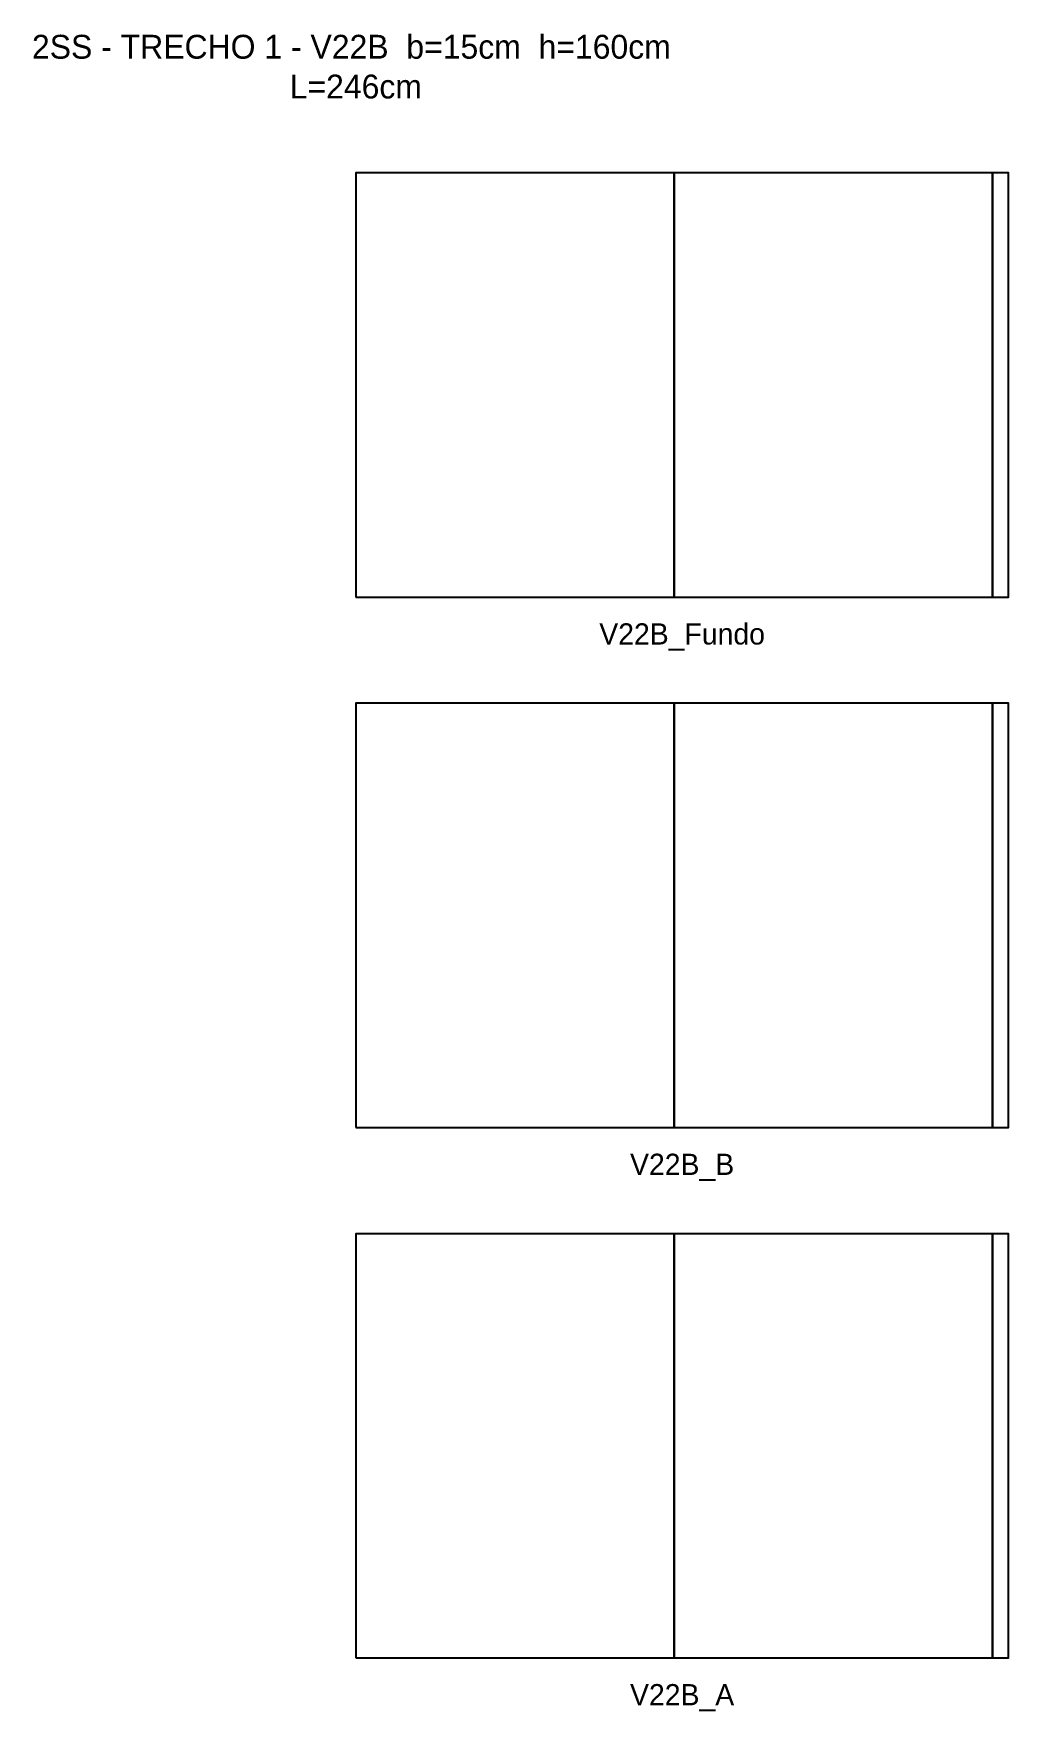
# Model space of a CAD drawing. Header units: metres. Extents: x -121 to 246, y -20 to 613.
import ezdxf

# ---------------------------------------------------------------- set-up
doc = ezdxf.new("R2010")
doc.units = ezdxf.units.M
for name, color, linetype in [('NOMENCLATURA', 2, 'Continuous'), ('Paineis', 7, 'Continuous'), ('Texto Secao', 2, 'Continuous')]:
    doc.layers.add(name, color=color, linetype=linetype)

msp = doc.modelspace()

# ---------------------------------------------------------------- linework, layer by layer
at = {"layer": 'Paineis'}
for points in [[(0, 400), (120, 400), (120, 560), (0, 560)], [(120, 400), (240, 400), (240, 560), (120, 560)], [(240, 400), (246, 400), (246, 560), (240, 560)], [(0, 200), (120, 200), (120, 360), (0, 360)], [(120, 200), (240, 200), (240, 360), (120, 360)], [(240, 200), (246, 200), (246, 360), (240, 360)], [(0, 0), (120, 0), (120, 160), (0, 160)], [(120, 0), (240, 0), (240, 160), (120, 160)], [(240, 0), (246, 0), (246, 160), (240, 160)]]:
    msp.add_lwpolyline(points, close=True, dxfattribs=at)

# ---------------------------------------------------------------- texts
at = {"layer": 'NOMENCLATURA', "insert": (0, 600), "char_height": 9, "width": 266, "attachment_point": 5}
msp.add_mtext('2SS - TRECHO 1 - V22B  b=15cm  h=160cm  L=246cm', dxfattribs=at)
at = {"layer": 'Texto Secao', "char_height": 8, "width": 266, "attachment_point": 5}
for s, insert in [('V22B_Fundo', (123, 385)), ('V22B_B', (123, 185)), ('V22B_A', (123, -15))]:
    msp.add_mtext(s, dxfattribs=dict(at, insert=insert))

doc.saveas('drawing.dxf')
